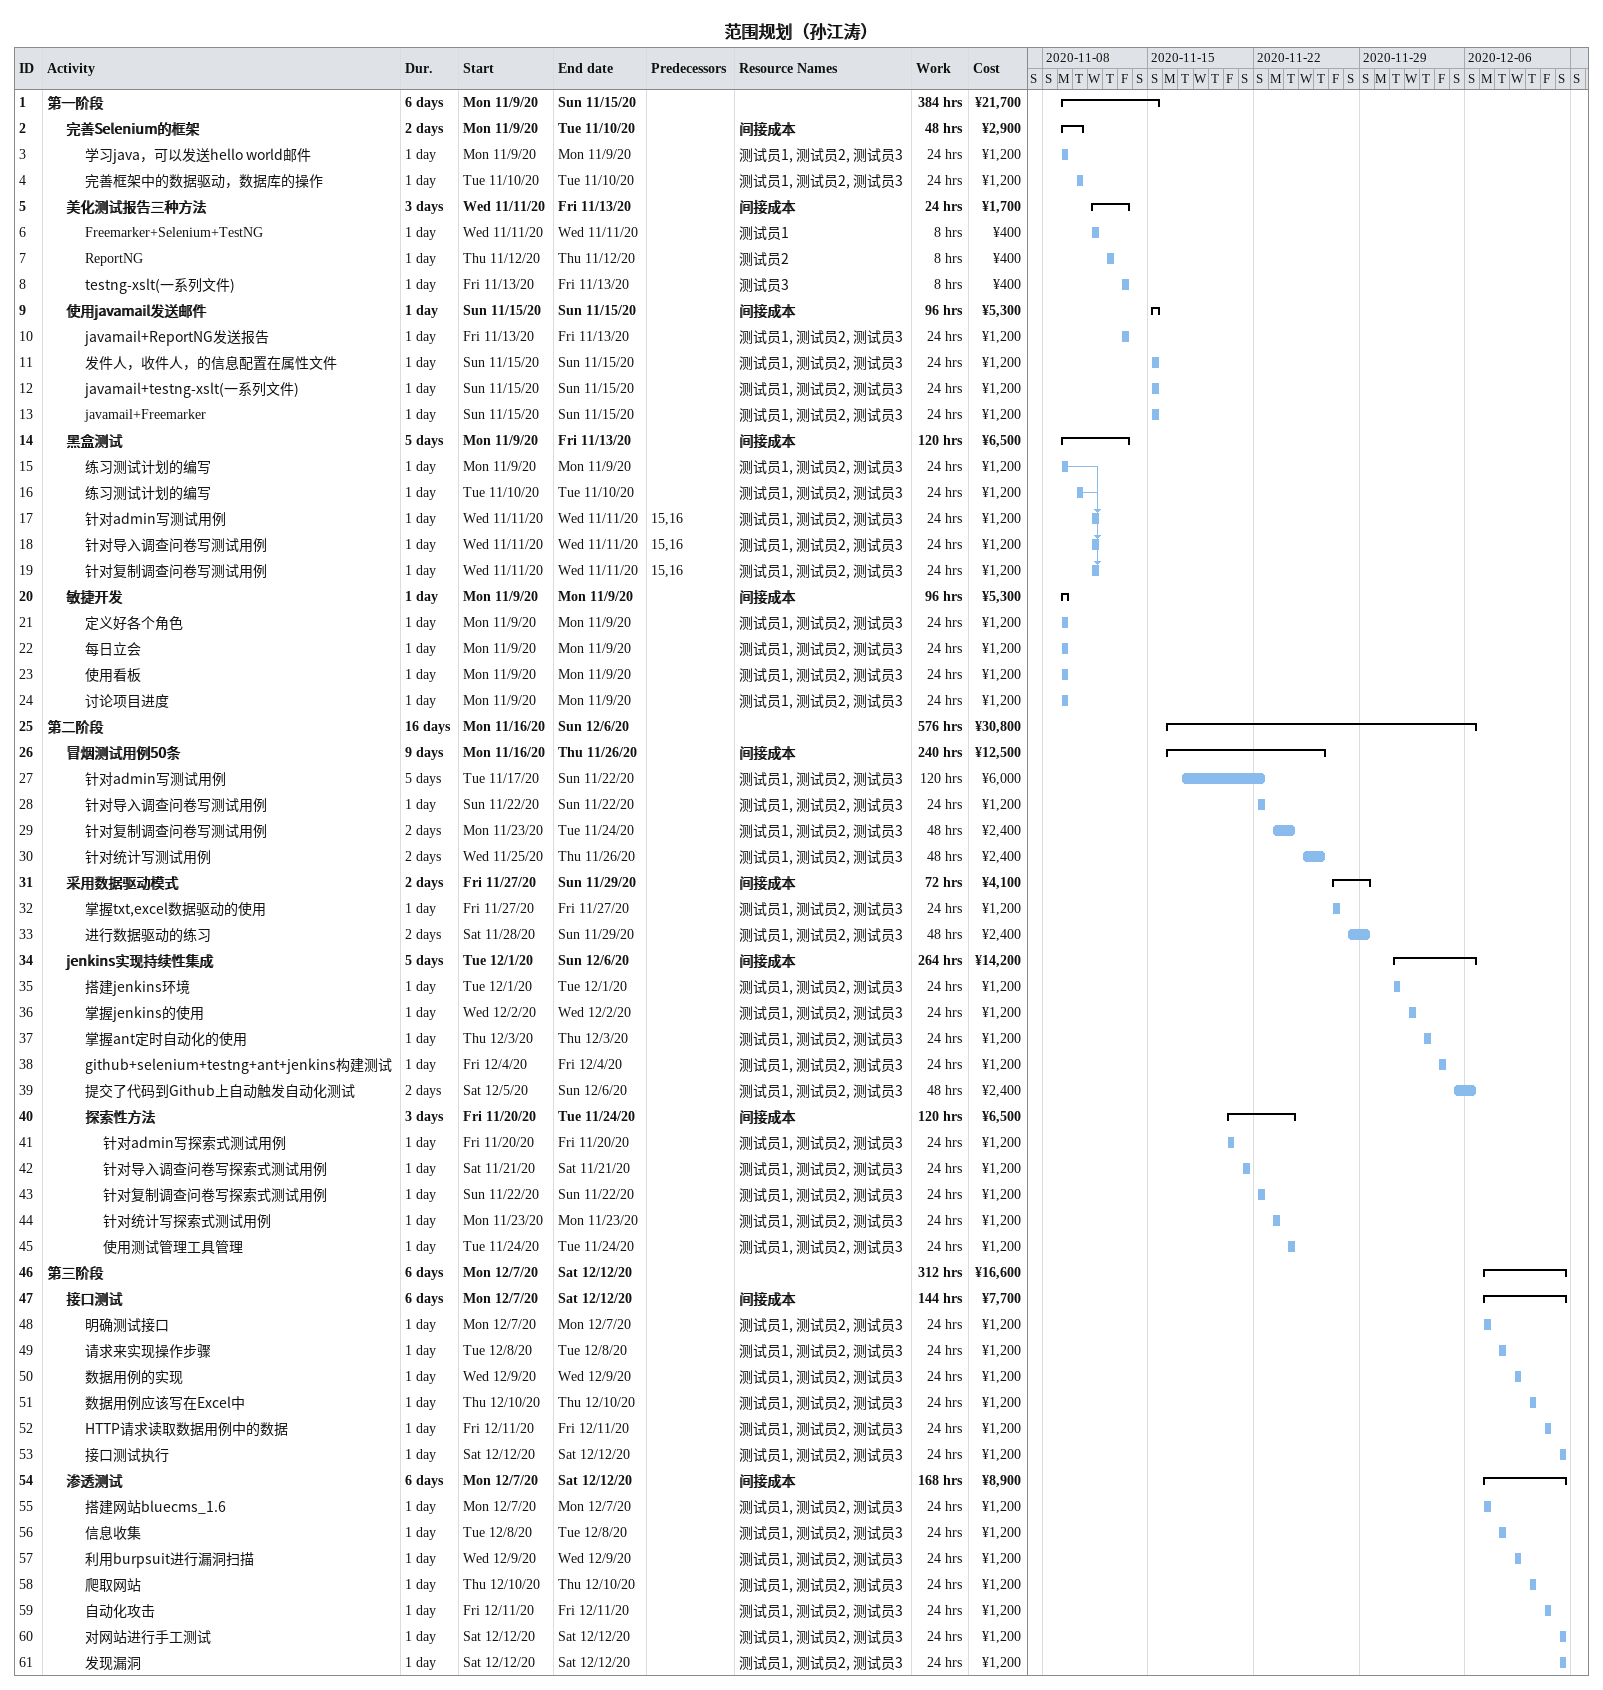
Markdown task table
范围规划（孙江涛）

| ID | Level | Task | Duration | Start | Finish | Predecessors | Resources | Work (h) | Cost (¥) |
|---|---|---|---|---|---|---|---|---|---|
| 1 | 1 | **第一阶段** | 6d | 2020-11-09 | 2020-11-15 |  |  | 384 | 21700 |
| 2 | 2 | **完善Selenium的框架** | 2d | 2020-11-09 | 2020-11-10 |  | 间接成本 | 48 | 2900 |
| 3 | 3 | 学习java，可以发送hello world邮件 | 1d | 2020-11-09 | 2020-11-09 |  | 测试员1, 测试员2, 测试员3 | 24 | 1200 |
| 4 | 3 | 完善框架中的数据驱动，数据库的操作 | 1d | 2020-11-10 | 2020-11-10 |  | 测试员1, 测试员2, 测试员3 | 24 | 1200 |
| 5 | 2 | **美化测试报告三种方法** | 3d | 2020-11-11 | 2020-11-13 |  | 间接成本 | 24 | 1700 |
| 6 | 3 | Freemarker+Selenium+TestNG | 1d | 2020-11-11 | 2020-11-11 |  | 测试员1 | 8 | 400 |
| 7 | 3 | ReportNG | 1d | 2020-11-12 | 2020-11-12 |  | 测试员2 | 8 | 400 |
| 8 | 3 | testng-xslt(一系列文件) | 1d | 2020-11-13 | 2020-11-13 |  | 测试员3 | 8 | 400 |
| 9 | 2 | **使用javamail发送邮件** | 1d | 2020-11-15 | 2020-11-15 |  | 间接成本 | 96 | 5300 |
| 10 | 3 | javamail+ReportNG发送报告 | 1d | 2020-11-13 | 2020-11-13 |  | 测试员1, 测试员2, 测试员3 | 24 | 1200 |
| 11 | 3 | 发件人，收件人，的信息配置在属性文件 | 1d | 2020-11-15 | 2020-11-15 |  | 测试员1, 测试员2, 测试员3 | 24 | 1200 |
| 12 | 3 | javamail+testng-xslt(一系列文件) | 1d | 2020-11-15 | 2020-11-15 |  | 测试员1, 测试员2, 测试员3 | 24 | 1200 |
| 13 | 3 | javamail+Freemarker | 1d | 2020-11-15 | 2020-11-15 |  | 测试员1, 测试员2, 测试员3 | 24 | 1200 |
| 14 | 2 | **黑盒测试** | 5d | 2020-11-09 | 2020-11-13 |  | 间接成本 | 120 | 6500 |
| 15 | 3 | 练习测试计划的编写 | 1d | 2020-11-09 | 2020-11-09 |  | 测试员1, 测试员2, 测试员3 | 24 | 1200 |
| 16 | 3 | 练习测试计划的编写 | 1d | 2020-11-10 | 2020-11-10 |  | 测试员1, 测试员2, 测试员3 | 24 | 1200 |
| 17 | 3 | 针对admin写测试用例 | 1d | 2020-11-11 | 2020-11-11 | 15, 16 | 测试员1, 测试员2, 测试员3 | 24 | 1200 |
| 18 | 3 | 针对导入调查问卷写测试用例 | 1d | 2020-11-11 | 2020-11-11 | 15, 16 | 测试员1, 测试员2, 测试员3 | 24 | 1200 |
| 19 | 3 | 针对复制调查问卷写测试用例 | 1d | 2020-11-11 | 2020-11-11 | 15, 16 | 测试员1, 测试员2, 测试员3 | 24 | 1200 |
| 20 | 2 | **敏捷开发** | 1d | 2020-11-09 | 2020-11-09 |  | 间接成本 | 96 | 5300 |
| 21 | 3 | 定义好各个角色 | 1d | 2020-11-09 | 2020-11-09 |  | 测试员1, 测试员2, 测试员3 | 24 | 1200 |
| 22 | 3 | 每日立会 | 1d | 2020-11-09 | 2020-11-09 |  | 测试员1, 测试员2, 测试员3 | 24 | 1200 |
| 23 | 3 | 使用看板 | 1d | 2020-11-09 | 2020-11-09 |  | 测试员1, 测试员2, 测试员3 | 24 | 1200 |
| 24 | 3 | 讨论项目进度 | 1d | 2020-11-09 | 2020-11-09 |  | 测试员1, 测试员2, 测试员3 | 24 | 1200 |
| 25 | 1 | **第二阶段** | 16d | 2020-11-16 | 2020-12-06 |  |  | 576 | 30800 |
| 26 | 2 | **冒烟测试用例50条** | 9d | 2020-11-16 | 2020-11-26 |  | 间接成本 | 240 | 12500 |
| 27 | 3 | 针对admin写测试用例 | 5d | 2020-11-17 | 2020-11-22 |  | 测试员1, 测试员2, 测试员3 | 120 | 6000 |
| 28 | 3 | 针对导入调查问卷写测试用例 | 1d | 2020-11-22 | 2020-11-22 |  | 测试员1, 测试员2, 测试员3 | 24 | 1200 |
| 29 | 3 | 针对复制调查问卷写测试用例 | 2d | 2020-11-23 | 2020-11-24 |  | 测试员1, 测试员2, 测试员3 | 48 | 2400 |
| 30 | 3 | 针对统计写测试用例 | 2d | 2020-11-25 | 2020-11-26 |  | 测试员1, 测试员2, 测试员3 | 48 | 2400 |
| 31 | 2 | **采用数据驱动模式** | 2d | 2020-11-27 | 2020-11-29 |  | 间接成本 | 72 | 4100 |
| 32 | 3 | 掌握txt,excel数据驱动的使用 | 1d | 2020-11-27 | 2020-11-27 |  | 测试员1, 测试员2, 测试员3 | 24 | 1200 |
| 33 | 3 | 进行数据驱动的练习 | 2d | 2020-11-28 | 2020-11-29 |  | 测试员1, 测试员2, 测试员3 | 48 | 2400 |
| 34 | 2 | **jenkins实现持续性集成** | 5d | 2020-12-01 | 2020-12-06 |  | 间接成本 | 264 | 14200 |
| 35 | 3 | 搭建jenkins环境 | 1d | 2020-12-01 | 2020-12-01 |  | 测试员1, 测试员2, 测试员3 | 24 | 1200 |
| 36 | 3 | 掌握jenkins的使用 | 1d | 2020-12-02 | 2020-12-02 |  | 测试员1, 测试员2, 测试员3 | 24 | 1200 |
| 37 | 3 | 掌握ant定时自动化的使用 | 1d | 2020-12-03 | 2020-12-03 |  | 测试员1, 测试员2, 测试员3 | 24 | 1200 |
| 38 | 3 | github+selenium+testng+ant+jenkins构建测试 | 1d | 2020-12-04 | 2020-12-04 |  | 测试员1, 测试员2, 测试员3 | 24 | 1200 |
| 39 | 3 | 提交了代码到Github上自动触发自动化测试 | 2d | 2020-12-05 | 2020-12-06 |  | 测试员1, 测试员2, 测试员3 | 48 | 2400 |
| 40 | 3 | **探索性方法** | 3d | 2020-11-20 | 2020-11-24 |  | 间接成本 | 120 | 6500 |
| 41 | 4 | 针对admin写探索式测试用例 | 1d | 2020-11-20 | 2020-11-20 |  | 测试员1, 测试员2, 测试员3 | 24 | 1200 |
| 42 | 4 | 针对导入调查问卷写探索式测试用例 | 1d | 2020-11-21 | 2020-11-21 |  | 测试员1, 测试员2, 测试员3 | 24 | 1200 |
| 43 | 4 | 针对复制调查问卷写探索式测试用例 | 1d | 2020-11-22 | 2020-11-22 |  | 测试员1, 测试员2, 测试员3 | 24 | 1200 |
| 44 | 4 | 针对统计写探索式测试用例 | 1d | 2020-11-23 | 2020-11-23 |  | 测试员1, 测试员2, 测试员3 | 24 | 1200 |
| 45 | 4 | 使用测试管理工具管理 | 1d | 2020-11-24 | 2020-11-24 |  | 测试员1, 测试员2, 测试员3 | 24 | 1200 |
| 46 | 1 | **第三阶段** | 6d | 2020-12-07 | 2020-12-12 |  |  | 312 | 16600 |
| 47 | 2 | **接口测试** | 6d | 2020-12-07 | 2020-12-12 |  | 间接成本 | 144 | 7700 |
| 48 | 3 | 明确测试接口 | 1d | 2020-12-07 | 2020-12-07 |  | 测试员1, 测试员2, 测试员3 | 24 | 1200 |
| 49 | 3 | 请求来实现操作步骤 | 1d | 2020-12-08 | 2020-12-08 |  | 测试员1, 测试员2, 测试员3 | 24 | 1200 |
| 50 | 3 | 数据用例的实现 | 1d | 2020-12-09 | 2020-12-09 |  | 测试员1, 测试员2, 测试员3 | 24 | 1200 |
| 51 | 3 | 数据用例应该写在Excel中 | 1d | 2020-12-10 | 2020-12-10 |  | 测试员1, 测试员2, 测试员3 | 24 | 1200 |
| 52 | 3 | HTTP请求读取数据用例中的数据 | 1d | 2020-12-11 | 2020-12-11 |  | 测试员1, 测试员2, 测试员3 | 24 | 1200 |
| 53 | 3 | 接口测试执行 | 1d | 2020-12-12 | 2020-12-12 |  | 测试员1, 测试员2, 测试员3 | 24 | 1200 |
| 54 | 2 | **渗透测试** | 6d | 2020-12-07 | 2020-12-12 |  | 间接成本 | 168 | 8900 |
| 55 | 3 | 搭建网站bluecms_1.6 | 1d | 2020-12-07 | 2020-12-07 |  | 测试员1, 测试员2, 测试员3 | 24 | 1200 |
| 56 | 3 | 信息收集 | 1d | 2020-12-08 | 2020-12-08 |  | 测试员1, 测试员2, 测试员3 | 24 | 1200 |
| 57 | 3 | 利用burpsuit进行漏洞扫描 | 1d | 2020-12-09 | 2020-12-09 |  | 测试员1, 测试员2, 测试员3 | 24 | 1200 |
| 58 | 3 | 爬取网站 | 1d | 2020-12-10 | 2020-12-10 |  | 测试员1, 测试员2, 测试员3 | 24 | 1200 |
| 59 | 3 | 自动化攻击 | 1d | 2020-12-11 | 2020-12-11 |  | 测试员1, 测试员2, 测试员3 | 24 | 1200 |
| 60 | 3 | 对网站进行手工测试 | 1d | 2020-12-12 | 2020-12-12 |  | 测试员1, 测试员2, 测试员3 | 24 | 1200 |
| 61 | 3 | 发现漏洞 | 1d | 2020-12-12 | 2020-12-12 |  | 测试员1, 测试员2, 测试员3 | 24 | 1200 |
